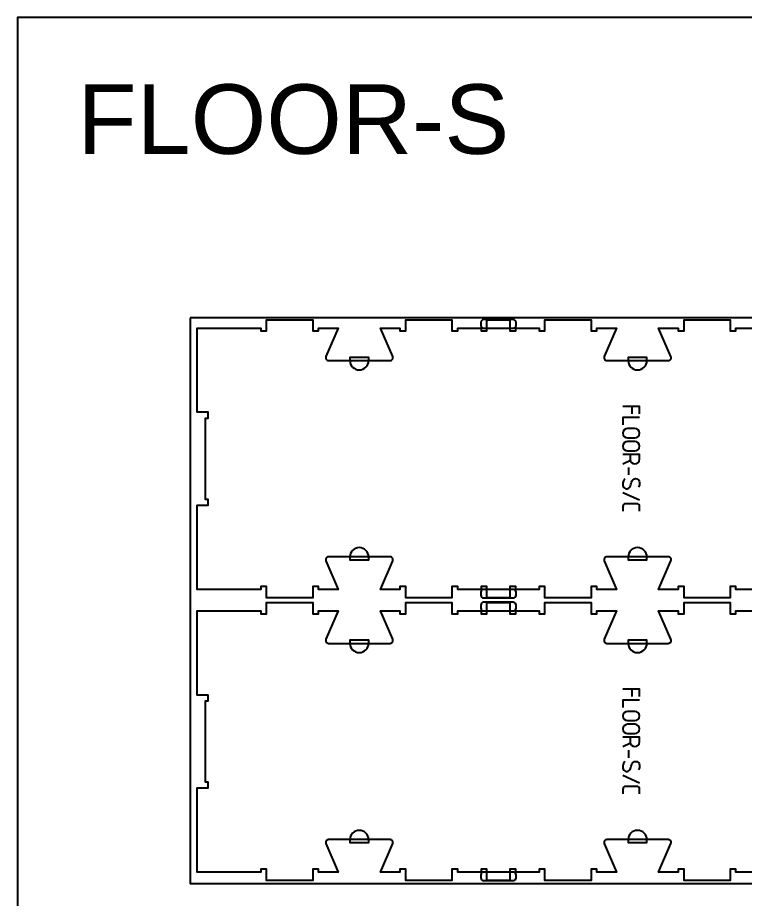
# Model space of a CAD drawing. Extents: x 0 to 12757, y 0 to 30003.
# Drawn here: x 0 to 1567, y 11963 to 13864 of the extents above; entities that cross this region are included whole.
import ezdxf

# ---------------------------------------------------------------- set-up
doc = ezdxf.new("R2010")
doc.units = 0
for name, color, linetype in [('0_SHEET_SPRUCEPLY_2440X122', 1, 'CONTINUOUS'), ('1_ANYTOOL_1MMDEEP_LABELS_S', 2, 'CONTINUOUS'), ('4_ANYTOOL_CUTTHROUGH_OUTSI', 5, 'CONTINUOUS'), ('5_ANYTOOL_HALF_MILL_9MM_IN', 70, 'CONTINUOUS'), ('DONOTCUT', 7, 'CONTINUOUS')]:
    doc.layers.add(name, color=color, linetype=linetype)
doc.styles.add('ARIAL', font='')
doc.styles.get('ARIAL').set_extended_font_data('Arial')

msp = doc.modelspace()

# ---------------------------------------------------------------- linework, layer by layer
at = {"layer": '0_SHEET_SPRUCEPLY_2440X122'}
msp.add_lwpolyline([(371.7, 13215.6), (371.7, 11995.6), (2811.7, 11995.6), (2811.7, 13215.6)], close=True, dxfattribs=at)
at = {"layer": '1_ANYTOOL_1MMDEEP_LABELS_S', "color": 2}
for points in [[(1341.1, 13008.8), (1341.1, 13024.8), (1305.1, 13024.8)], [(1325.1, 13008.8), (1325.1, 13024.8)], [(1341.1, 13000.8), (1305.1, 13000.8), (1305.1, 12984.8)], [(1305.1, 12900.8), (1321.3, 12908.9)], [(1317.1, 12892.8), (1317.1, 12876.8)], [(1305.1, 12838.8), (1341.1, 12822.8)], [(1341.1, 12398.8), (1341.1, 12414.8), (1305.1, 12414.8)], [(1325.1, 12398.8), (1325.1, 12414.8)], [(1341.1, 12390.8), (1305.1, 12390.8), (1305.1, 12374.8)], [(1305.1, 12290.8), (1321.3, 12298.9)], [(1317.1, 12282.8), (1317.1, 12266.8)], [(1305.1, 12228.8), (1341.1, 12212.8)]]:
    msp.add_lwpolyline(points, dxfattribs=at)
for points in [[(1315.1, 12976.8, 1), (1315.1, 12956.8), (1331.1, 12956.8, 1), (1331.1, 12976.8)], [(1315.1, 12948.8, 1), (1315.1, 12928.8), (1331.1, 12928.8, 1), (1331.1, 12948.8)], [(1315.1, 12366.8, 1), (1315.1, 12346.8), (1331.1, 12346.8, 1), (1331.1, 12366.8)], [(1315.1, 12338.8, 1), (1315.1, 12318.8), (1331.1, 12318.8, 1), (1331.1, 12338.8)]]:
    msp.add_lwpolyline(points, format="xyb", close=True, dxfattribs=at)
for points in [[(1321.1, 12920.8), (1321.1, 12910.8, 1), (1341.1, 12910.8), (1341.1, 12920.8), (1305.1, 12920.8)], [(1309.1, 12868.8, 0.136555), (1305.2, 12859.5, 0.071716), (1305.3, 12854.4, 0.133522), (1307.4, 12849.8, 0.344001), (1316.8, 12847.7, 0.153745), (1320.5, 12851.2, 0.071568), (1322.4, 12855.9, -0.00912), (1323.7, 12861, -0.090615), (1325.8, 12865.6, -0.340346), (1335.2, 12868.4, -0.284273), (1341.1, 12860.7, -0.092596), (1340.6, 12855.7, -0.017533), (1339.1, 12850.8)], [(1341.1, 12798.8), (1341.1, 12808.8, 0.414214), (1335.1, 12814.8), (1311.1, 12814.8, 0.414214), (1305.1, 12808.8), (1305.1, 12798.8)], [(1321.1, 12310.8), (1321.1, 12300.8, 1), (1341.1, 12300.8), (1341.1, 12310.8), (1305.1, 12310.8)], [(1309.1, 12258.8, 0.136555), (1305.2, 12249.5, 0.071716), (1305.3, 12244.4, 0.133522), (1307.4, 12239.8, 0.344001), (1316.8, 12237.7, 0.153745), (1320.5, 12241.2, 0.071568), (1322.4, 12245.9, -0.00912), (1323.7, 12251, -0.090615), (1325.8, 12255.6, -0.340346), (1335.2, 12258.4, -0.284273), (1341.1, 12250.7, -0.092596), (1340.6, 12245.7, -0.017533), (1339.1, 12240.8)], [(1341.1, 12188.8), (1341.1, 12198.8, 0.414214), (1335.1, 12204.8), (1311.1, 12204.8, 0.414214), (1305.1, 12198.8), (1305.1, 12188.8)]]:
    msp.add_lwpolyline(points, format="xyb", dxfattribs=at)
at = {"layer": '4_ANYTOOL_CUTTHROUGH_OUTSI', "color": 5}
for points in [[(1599.5, 12630), (1549, 12630), (1549, 12636), (1536.5, 12636), (1536.5, 12612), (1437, 12612), (1437, 12636), (1424.5, 12636), (1424.5, 12630), (1382.2, 12630), (1408.7, 12691.3), (1408.7, 12691.3, 0.539734), (1403, 12700), (1270.6, 12700, 0.539734), (1264.9, 12691.3), (1291.4, 12630), (1249, 12630), (1249, 12636), (1236.5, 12636), (1236.5, 12612), (1137, 12612), (1137, 12636), (1124.5, 12636), (1124.5, 12630), (1074, 12630), (1074, 12636), (1061.5, 12636), (1061.5, 12612), (1012, 12612), (1012, 12636), (999.5, 12636), (999.5, 12630), (949, 12630), (949, 12636), (936.5, 12636), (936.5, 12612), (837, 12612), (837, 12636), (824.5, 12636), (824.5, 12630), (782.2, 12630), (808.7, 12691.3), (808.7, 12691.3, 0.539734), (803, 12700), (670.6, 12700, 0.539734), (664.9, 12691.3), (691.4, 12630), (649, 12630), (649, 12636), (636.5, 12636), (636.5, 12612), (537, 12612), (537, 12636), (524.5, 12636), (524.5, 12630), (387, 12630), (387, 12811.5), (411, 12811.5), (411, 12824), (405, 12824), (405, 12999.5), (411, 12999.5), (411, 13012), (387, 13012), (387, 13193.5), (524.5, 13193.5), (524.5, 13187.5), (537, 13187.5), (537, 13211.5), (636.5, 13211.5), (636.5, 13187.5), (649, 13187.5), (649, 13193.5), (691.4, 13193.5), (664.9, 13132.2), (664.9, 13132.2, 0.539734), (670.6, 13123.5), (803, 13123.5, 0.539734), (808.7, 13132.2), (782.2, 13193.5), (824.5, 13193.5), (824.5, 13187.5), (837, 13187.5), (837, 13211.5), (936.5, 13211.5), (936.5, 13187.5), (949, 13187.5), (949, 13193.5), (999.5, 13193.5), (999.5, 13187.5), (1012, 13187.5), (1012, 13211.5), (1061.5, 13211.5), (1061.5, 13187.5), (1074, 13187.5), (1074, 13193.5), (1124.5, 13193.5), (1124.5, 13187.5), (1137, 13187.5), (1137, 13211.5), (1236.5, 13211.5), (1236.5, 13187.5), (1249, 13187.5), (1249, 13193.5), (1291.4, 13193.5), (1264.9, 13132.2), (1264.9, 13132.2, 0.539734), (1270.6, 13123.5), (1403, 13123.5, 0.539734), (1408.7, 13132.2), (1382.2, 13193.5), (1424.5, 13193.5), (1424.5, 13187.5), (1437, 13187.5), (1437, 13211.5), (1536.5, 13211.5), (1536.5, 13187.5), (1549, 13187.5), (1549, 13193.5), (1599.5, 13193.5)], [(1599.5, 12020), (1549, 12020), (1549, 12026), (1536.5, 12026), (1536.5, 12002), (1437, 12002), (1437, 12026), (1424.5, 12026), (1424.5, 12020), (1382.2, 12020), (1408.7, 12081.3), (1408.7, 12081.3, 0.539734), (1403, 12090), (1270.6, 12090, 0.539734), (1264.9, 12081.3), (1291.4, 12020), (1249, 12020), (1249, 12026), (1236.5, 12026), (1236.5, 12002), (1137, 12002), (1137, 12026), (1124.5, 12026), (1124.5, 12020), (1074, 12020), (1074, 12026), (1061.5, 12026), (1061.5, 12002), (1012, 12002), (1012, 12026), (999.5, 12026), (999.5, 12020), (949, 12020), (949, 12026), (936.5, 12026), (936.5, 12002), (837, 12002), (837, 12026), (824.5, 12026), (824.5, 12020), (782.2, 12020), (808.7, 12081.3), (808.7, 12081.3, 0.539734), (803, 12090), (670.6, 12090, 0.539734), (664.9, 12081.3), (691.4, 12020), (649, 12020), (649, 12026), (636.5, 12026), (636.5, 12002), (537, 12002), (537, 12026), (524.5, 12026), (524.5, 12020), (387, 12020), (387, 12201.5), (411, 12201.5), (411, 12214), (405, 12214), (405, 12389.5), (411, 12389.5), (411, 12402), (387, 12402), (387, 12583.5), (524.5, 12583.5), (524.5, 12577.5), (537, 12577.5), (537, 12601.5), (636.5, 12601.5), (636.5, 12577.5), (649, 12577.5), (649, 12583.5), (691.4, 12583.5), (664.9, 12522.2), (664.9, 12522.2, 0.539734), (670.6, 12513.5), (803, 12513.5, 0.539734), (808.7, 12522.2), (782.2, 12583.5), (824.5, 12583.5), (824.5, 12577.5), (837, 12577.5), (837, 12601.5), (936.5, 12601.5), (936.5, 12577.5), (949, 12577.5), (949, 12583.5), (999.5, 12583.5), (999.5, 12577.5), (1012, 12577.5), (1012, 12601.5), (1061.5, 12601.5), (1061.5, 12577.5), (1074, 12577.5), (1074, 12583.5), (1124.5, 12583.5), (1124.5, 12577.5), (1137, 12577.5), (1137, 12601.5), (1236.5, 12601.5), (1236.5, 12577.5), (1249, 12577.5), (1249, 12583.5), (1291.4, 12583.5), (1264.9, 12522.2), (1264.9, 12522.2, 0.539734), (1270.6, 12513.5), (1403, 12513.5, 0.539734), (1408.7, 12522.2), (1382.2, 12583.5), (1424.5, 12583.5), (1424.5, 12577.5), (1437, 12577.5), (1437, 12601.5), (1536.5, 12601.5), (1536.5, 12577.5), (1549, 12577.5), (1549, 12583.5), (1599.5, 12583.5)]]:
    msp.add_lwpolyline(points, format="xyb", dxfattribs=at)
at = {"layer": '5_ANYTOOL_HALF_MILL_9MM_IN', "color": 3}
for points in [[(1004.9, 13212, 0.414214), (998.9, 13206), (998.9, 13199.5, 0.414214), (1004.9, 13193.5), (1068.7, 13193.5, 0.414214), (1074.7, 13199.5), (1074.7, 13206, 0.414214), (1068.7, 13212)], [(716.5, 13123.8, 1), (757, 13123.8), (757, 13124), (757, 13130), (716.5, 13130), (716.5, 13124), (716.5, 13123.8)], [(1316.5, 13123.8, 1), (1357, 13123.8), (1357, 13124), (1357, 13130), (1316.5, 13130), (1316.5, 13124), (1316.5, 13123.8)], [(757, 12699.8, 1), (716.5, 12699.8), (716.5, 12699.5), (716.5, 12693.5), (757, 12693.5), (757, 12699.5), (757, 12699.8)], [(1357, 12699.8, 1), (1316.5, 12699.8), (1316.5, 12699.5), (1316.5, 12693.5), (1357, 12693.5), (1357, 12699.5), (1357, 12699.8)], [(1004.9, 12630, 0.414214), (998.9, 12624), (998.9, 12617.5, 0.414214), (1004.9, 12611.5), (1068.7, 12611.5, 0.414214), (1074.7, 12617.5), (1074.7, 12624, 0.414214), (1068.7, 12630)], [(1004.9, 12602, 0.414214), (998.9, 12596), (998.9, 12589.5, 0.414214), (1004.9, 12583.5), (1068.7, 12583.5, 0.414214), (1074.7, 12589.5), (1074.7, 12596, 0.414214), (1068.7, 12602)], [(716.5, 12513.8, 1), (757, 12513.8), (757, 12514), (757, 12520), (716.5, 12520), (716.5, 12514), (716.5, 12513.8)], [(1316.5, 12513.8, 1), (1357, 12513.8), (1357, 12514), (1357, 12520), (1316.5, 12520), (1316.5, 12514), (1316.5, 12513.8)], [(757, 12089.8, 1), (716.5, 12089.8), (716.5, 12089.5), (716.5, 12083.5), (757, 12083.5), (757, 12089.5), (757, 12089.8)], [(1357, 12089.8, 1), (1316.5, 12089.8), (1316.5, 12089.5), (1316.5, 12083.5), (1357, 12083.5), (1357, 12089.5), (1357, 12089.8)], [(1004.9, 12020, 0.414214), (998.9, 12014), (998.9, 12007.5, 0.414214), (1004.9, 12001.5), (1068.7, 12001.5, 0.414214), (1074.7, 12007.5), (1074.7, 12014, 0.414214), (1068.7, 12020)]]:
    msp.add_lwpolyline(points, format="xyb", close=True, dxfattribs=at)
at = {"layer": 'DONOTCUT'}
msp.add_lwpolyline([(0, 0), (3183.4, 0), (3183.4, 13863.5), (0, 13863.5)], close=True, dxfattribs=at)

# ---------------------------------------------------------------- texts
at = {"layer": 'DONOTCUT', "insert": (128.7, 13719.6, 0), "char_height": 150, "width": 2132.609, "attachment_point": 1, "style": 'ARIAL'}
msp.add_mtext('FLOOR-S', dxfattribs=at)

doc.saveas('drawing.dxf')
